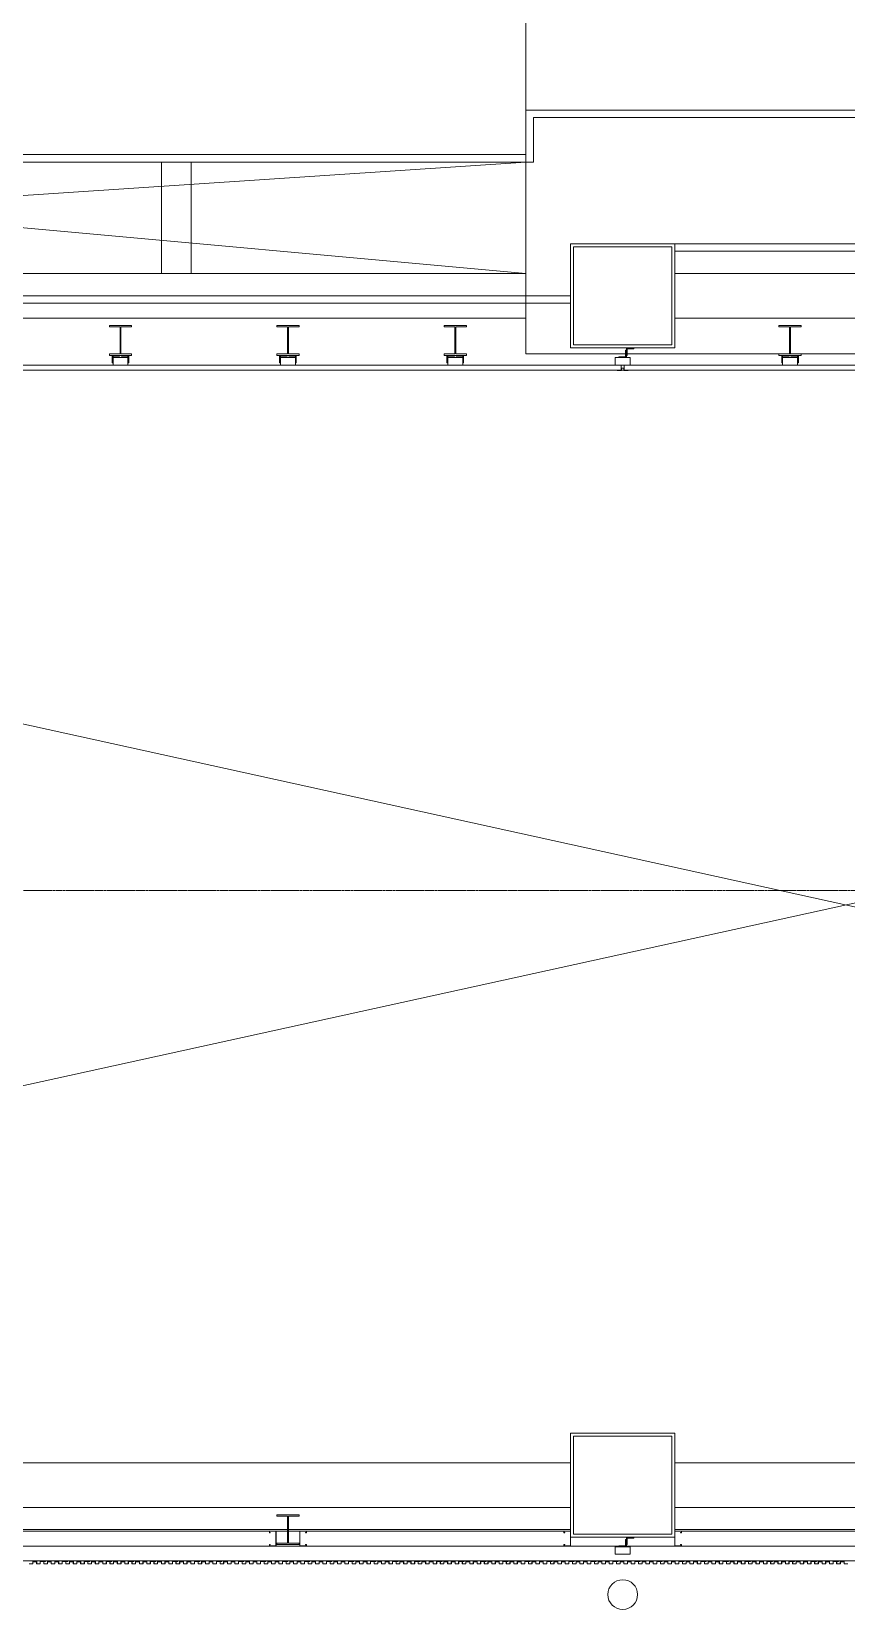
# Model space of a CAD drawing. Extents: x 225000 to 2157367, y 208400 to 840900.
# Drawn here: x 485953 to 491429, y 372366 to 382980 of the extents above; entities that cross this region are included whole.
import ezdxf

# ---------------------------------------------------------------- set-up
doc = ezdxf.new("R2010")
doc.units = 0
doc.header["$LTSCALE"] = 10
doc.linetypes.add('Data Center Layout_L20$0$CENTER', pattern=[2, 1.25, -0.25, 0.25, -0.25])
for name, color, linetype, lineweight in [('Data Center Layout_L20$0$ARC', 252, 'Continuous', 0), ('Data Center Layout_L20$0$K-SIN', 252, 'Data Center Layout_L20$0$CENTER', 9), ('Data Center Layout_L20$0$SUGATA3', 252, 'Continuous', 0)]:
    doc.layers.add(name, color=color, linetype=linetype, lineweight=lineweight)

# ---------------------------------------------------------------- blocks, each defined once
blk = doc.blocks.new('Data Center Layout_L20')
at = {"layer": 'Data Center Layout_L20$0$ARC'}
for p, q in [((489275.59, 180812.31), (489275.59, 215477.31)), ((489275.59, 182452.31), (498475.59, 182452.31)), ((489275.59, 182452.31), (489275.59, 182152.31)), ((489325.59, 182402.31), (498475.59, 182402.31)), ((489325.59, 182402.31), (489325.59, 182102.31)), ((467725.59, 182152.31), (489275.59, 182152.31)), ((467775.59, 182102.31), (489325.59, 182102.31)), ((481025.59, 181552.31), (489275.59, 182102.31)), ((481025.59, 182102.31), (489275.59, 181352.31)), ((481275.59, 181352.31), (489275.59, 181352.31)), ((490275.59, 181352.31), (498575.59, 181352.31)), ((481275.59, 181052.31), (489275.59, 181052.31)), ((490275.59, 181052.31), (498575.59, 181052.31)), ((499925.59, 180737.31), (472395.59, 180737.31)), ((499925.59, 180702.31), (472395.59, 180702.31)), ((475075.59, 180702.31), (507575.59, 173552.31)), ((475275.59, 173552.31), (507775.59, 180702.31)), ((481275.59, 173352.31), (489575.59, 173352.31)), ((498575.59, 173352.31), (490275.59, 173352.31)), ((481275.59, 173052.31), (489575.59, 173052.31)), ((498575.59, 173052.31), (490275.59, 173052.31)), ((489575.59, 172904.81), (481275.59, 172904.81)), ((489575.59, 172892.31), (481275.59, 172892.31)), ((498575.59, 172904.81), (490275.59, 172904.81)), ((498575.59, 172892.31), (490275.59, 172892.31)), ((498861.75, 172792.31), (474988.17, 172792.31)), ((498861.75, 172692.31), (474988.17, 172692.31))]:
    blk.add_line(p, q, dxfattribs=at)
at = {"layer": 'Data Center Layout_L20$0$ARC', "linetype": 'Continuous'}
for p, q in [((498575.59, 181552.31), (490275.59, 181552.31)), ((498575.59, 181502.31), (490275.59, 181502.31)), ((489575.59, 181202.31), (481275.59, 181202.31)), ((489575.59, 181152.31), (481275.59, 181152.31))]:
    blk.add_line(p, q, dxfattribs=at)
at = {"layer": 'Data Center Layout_L20$0$ARC'}
for points in [[(486825.59, 182102.31), (487025.59, 182102.31), (487025.59, 181352.31), (486825.59, 181352.31)], [(489575.59, 180852.31), (489575.59, 181552.31), (490275.59, 181552.31), (490275.59, 180852.31)], [(489595.59, 180872.31), (489595.59, 181532.31), (490255.59, 181532.31), (490255.59, 180872.31)], [(486475.59, 180802.31), (486625.59, 180802.31), (486625.59, 180811.31), (486553.59, 180811.31), (486553.59, 180993.31), (486625.59, 180993.31), (486625.59, 181002.31), (486475.59, 181002.31), (486475.59, 180993.31), (486547.59, 180993.31), (486547.59, 180811.31), (486475.59, 180811.31)], [(487600.59, 180802.31), (487750.59, 180802.31), (487750.59, 180811.31), (487678.59, 180811.31), (487678.59, 180993.31), (487750.59, 180993.31), (487750.59, 181002.31), (487600.59, 181002.31), (487600.59, 180993.31), (487672.59, 180993.31), (487672.59, 180811.31), (487600.59, 180811.31)], [(488725.59, 180802.31), (488875.59, 180802.31), (488875.59, 180811.31), (488803.59, 180811.31), (488803.59, 180993.31), (488875.59, 180993.31), (488875.59, 181002.31), (488725.59, 181002.31), (488725.59, 180993.31), (488797.59, 180993.31), (488797.59, 180811.31), (488725.59, 180811.31)], [(490975.59, 180802.31), (491125.59, 180802.31), (491125.59, 180811.31), (491053.59, 180811.31), (491053.59, 180993.31), (491125.59, 180993.31), (491125.59, 181002.31), (490975.59, 181002.31), (490975.59, 180993.31), (491047.59, 180993.31), (491047.59, 180811.31), (490975.59, 180811.31)], [(486494.59, 180752.31), (486494.59, 180802.31), (486544.59, 180802.31), (486544.59, 180796.31), (486500.59, 180796.31), (486500.59, 180752.31)], [(486500.59, 180787.31), (486600.59, 180787.31), (486600.59, 180737.31), (486500.59, 180737.31)], [(486606.59, 180752.31), (486606.59, 180802.31), (486556.59, 180802.31), (486556.59, 180796.31), (486600.59, 180796.31), (486600.59, 180752.31)], [(487619.59, 180752.31), (487619.59, 180802.31), (487669.59, 180802.31), (487669.59, 180796.31), (487625.59, 180796.31), (487625.59, 180752.31)], [(487625.59, 180787.31), (487725.59, 180787.31), (487725.59, 180737.31), (487625.59, 180737.31)], [(487731.59, 180752.31), (487731.59, 180802.31), (487681.59, 180802.31), (487681.59, 180796.31), (487725.59, 180796.31), (487725.59, 180752.31)], [(488744.59, 180752.31), (488744.59, 180802.31), (488794.59, 180802.31), (488794.59, 180796.31), (488750.59, 180796.31), (488750.59, 180752.31)], [(488750.59, 180787.31), (488850.59, 180787.31), (488850.59, 180737.31), (488750.59, 180737.31)], [(488856.59, 180752.31), (488856.59, 180802.31), (488806.59, 180802.31), (488806.59, 180796.31), (488850.59, 180796.31), (488850.59, 180752.31)], [(489875.59, 180787.31), (489975.59, 180787.31), (489975.59, 180737.31), (489875.59, 180737.31)], [(489900.59, 180787.31), (489950.59, 180787.31), (489950.59, 180837.31), (489944.59, 180837.31), (489944.59, 180793.31), (489900.59, 180793.31)], [(489950.59, 180802.31), (489950.59, 180852.31), (490000.59, 180852.31), (490000.59, 180846.31), (489956.59, 180846.31), (489956.59, 180802.31)], [(490994.59, 180752.31), (490994.59, 180802.31), (491044.59, 180802.31), (491044.59, 180796.31), (491000.59, 180796.31), (491000.59, 180752.31)], [(491000.59, 180787.31), (491100.59, 180787.31), (491100.59, 180737.31), (491000.59, 180737.31)], [(491106.59, 180752.31), (491106.59, 180802.31), (491056.59, 180802.31), (491056.59, 180796.31), (491100.59, 180796.31), (491100.59, 180752.31)], [(489915.59, 180702.31), (489935.59, 180702.31), (489935.59, 180737.31), (489915.59, 180737.31)], [(489575.59, 172852.31), (489575.59, 173552.31), (490275.59, 173552.31), (490275.59, 172852.31)], [(489595.59, 172872.31), (489595.59, 173532.31), (490255.59, 173532.31), (490255.59, 172872.31)], [(487600.59, 172802.31), (487750.59, 172802.31), (487750.59, 172811.31), (487678.59, 172811.31), (487678.59, 172993.31), (487750.59, 172993.31), (487750.59, 173002.31), (487600.59, 173002.31), (487600.59, 172993.31), (487672.59, 172993.31), (487672.59, 172811.31), (487600.59, 172811.31)], [(489900.59, 172787.31), (489950.59, 172787.31), (489950.59, 172837.31), (489944.59, 172837.31), (489944.59, 172793.31), (489900.59, 172793.31)], [(489950.59, 172802.31), (489950.59, 172852.31), (490000.59, 172852.31), (490000.59, 172846.31), (489956.59, 172846.31), (489956.59, 172802.31)], [(489875.59, 172787.31), (489975.59, 172787.31), (489975.59, 172737.31), (489875.59, 172737.31)]]:
    blk.add_lwpolyline(points, close=True, dxfattribs=at)
blk.add_lwpolyline([(489888.09, 180700.31), (489918.09, 180700.31), (489918.09, 180716.31), (489933.09, 180716.31), (489933.09, 180700.31), (489963.09, 180700.31)], dxfattribs=at)
for points in [[(487557.03, 172883.11), (487552.63, 172883.11, -0.41421356), (487551.83, 172883.91), (487551.83, 172890.71, -0.41421356), (487552.63, 172891.51), (487594.43, 172891.51, -0.41421356), (487595.23, 172890.71), (487595.23, 172793.91, -0.41421356), (487594.43, 172793.11), (487552.63, 172793.11, -0.41421356), (487551.83, 172793.91), (487551.83, 172800.71, -0.41421356), (487552.63, 172801.51), (487557.03, 172801.51), (487557.03, 172802.31), (487552.63, 172802.31, 0.41421356), (487551.03, 172800.71), (487551.03, 172793.91, 0.41421356), (487552.63, 172792.31), (487594.43, 172792.31, 0.41421356), (487596.03, 172793.91), (487596.03, 172890.71, 0.41421356), (487594.43, 172892.31), (487552.63, 172892.31, 0.41421356), (487551.03, 172890.71), (487551.03, 172883.91, 0.41421356), (487552.63, 172882.31), (487557.03, 172882.31)], [(487794.14, 172883.11), (487798.54, 172883.11, 0.41421356), (487799.34, 172883.91), (487799.34, 172890.71, 0.41421356), (487798.54, 172891.51), (487756.74, 172891.51, 0.41421356), (487755.94, 172890.71), (487755.94, 172793.91, 0.41421356), (487756.74, 172793.11), (487798.54, 172793.11, 0.41421356), (487799.34, 172793.91), (487799.34, 172800.71, 0.41421356), (487798.54, 172801.51), (487794.14, 172801.51), (487794.14, 172802.31), (487798.54, 172802.31, -0.41421356), (487800.14, 172800.71), (487800.14, 172793.91, -0.41421356), (487798.54, 172792.31), (487756.74, 172792.31, -0.41421356), (487755.14, 172793.91), (487755.14, 172890.71, -0.41421356), (487756.74, 172892.31), (487798.54, 172892.31, -0.41421356), (487800.14, 172890.71), (487800.14, 172883.91, -0.41421356), (487798.54, 172882.31), (487794.14, 172882.31)], [(489536.59, 172883.11), (489532.19, 172883.11, -0.41421356), (489531.39, 172883.91), (489531.39, 172890.71, -0.41421356), (489532.19, 172891.51), (489573.99, 172891.51, -0.41421356), (489574.79, 172890.71), (489574.79, 172793.91, -0.41421356), (489573.99, 172793.11), (489532.19, 172793.11, -0.41421356), (489531.39, 172793.91), (489531.39, 172800.71, -0.41421356), (489532.19, 172801.51), (489536.59, 172801.51), (489536.59, 172802.31), (489532.19, 172802.31, 0.41421356), (489530.59, 172800.71), (489530.59, 172793.91, 0.41421356), (489532.19, 172792.31), (489573.99, 172792.31, 0.41421356), (489575.59, 172793.91), (489575.59, 172890.71, 0.41421356), (489573.99, 172892.31), (489532.19, 172892.31, 0.41421356), (489530.59, 172890.71), (489530.59, 172883.91, 0.41421356), (489532.19, 172882.31), (489536.59, 172882.31)], [(490314.59, 172883.11), (490318.99, 172883.11, 0.41421356), (490319.79, 172883.91), (490319.79, 172890.71, 0.41421356), (490318.99, 172891.51), (490277.19, 172891.51, 0.41421356), (490276.39, 172890.71), (490276.39, 172793.91, 0.41421356), (490277.19, 172793.11), (490318.99, 172793.11, 0.41421356), (490319.79, 172793.91), (490319.79, 172800.71, 0.41421356), (490318.99, 172801.51), (490314.59, 172801.51), (490314.59, 172802.31), (490318.99, 172802.31, -0.41421356), (490320.59, 172800.71), (490320.59, 172793.91, -0.41421356), (490318.99, 172792.31), (490277.19, 172792.31, -0.41421356), (490275.59, 172793.91), (490275.59, 172890.71, -0.41421356), (490277.19, 172892.31), (490318.99, 172892.31, -0.41421356), (490320.59, 172890.71), (490320.59, 172883.91, -0.41421356), (490318.99, 172882.31), (490314.59, 172882.31)]]:
    blk.add_lwpolyline(points, format="xyb", close=True, dxfattribs=at)
at = {"layer": 'Data Center Layout_L20$0$ARC', "linetype": 'Continuous'}
for points in [[(486038.6, 172688.83), (486045.59, 172691.33), (486045.42, 172691.8), (486038.45, 172689.31), (486011.09, 172689.31), (486011.09, 172673.31), (485987.29, 172673.31), (485987.29, 172687.81), (485961.49, 172687.81), (485961.49, 172673.31), (485937.69, 172673.31)], [(485937.19, 172672.81), (485961.99, 172672.81), (485961.99, 172687.31), (485986.79, 172687.31), (485986.79, 172672.81), (486011.59, 172672.81), (486011.59, 172688.81), (486038.66, 172688.81)]]:
    blk.add_lwpolyline(points, dxfattribs=at)
for points in [[(486186.6, 172688.83), (486193.59, 172691.33), (486193.42, 172691.8), (486186.45, 172689.31), (486159.09, 172689.31), (486159.09, 172673.31), (486135.29, 172673.31), (486135.29, 172687.81), (486109.49, 172687.81), (486109.49, 172673.31), (486085.69, 172673.31), (486085.69, 172687.81), (486059.89, 172687.81), (486059.89, 172673.31), (486036.09, 172673.31), (486036.09, 172688.31), (486045.59, 172688.31, 1), (486045.59, 172692.31), (486024.88, 172692.31), (486023.59, 172691.01), (486022.29, 172692.31), (486008.59, 172692.31), (486008.59, 172691.81), (486022.09, 172691.81), (486023.59, 172690.31), (486025.09, 172691.81), (486045.59, 172691.81, -1), (486045.59, 172688.81), (486035.59, 172688.81), (486035.59, 172672.81), (486060.39, 172672.81), (486060.39, 172687.31), (486085.19, 172687.31), (486085.19, 172672.81), (486109.99, 172672.81), (486109.99, 172687.31), (486134.79, 172687.31), (486134.79, 172672.81), (486159.59, 172672.81), (486159.59, 172688.81), (486186.66, 172688.81)], [(486334.6, 172688.83), (486341.59, 172691.33), (486341.42, 172691.8), (486334.45, 172689.31), (486307.09, 172689.31), (486307.09, 172673.31), (486283.29, 172673.31), (486283.29, 172687.81), (486257.49, 172687.81), (486257.49, 172673.31), (486233.69, 172673.31), (486233.69, 172687.81), (486207.89, 172687.81), (486207.89, 172673.31), (486184.09, 172673.31), (486184.09, 172688.31), (486193.59, 172688.31, 1), (486193.59, 172692.31), (486172.88, 172692.31), (486171.59, 172691.01), (486170.29, 172692.31), (486156.59, 172692.31), (486156.59, 172691.81), (486170.09, 172691.81), (486171.59, 172690.31), (486173.09, 172691.81), (486193.59, 172691.81, -1), (486193.59, 172688.81), (486183.59, 172688.81), (486183.59, 172672.81), (486208.39, 172672.81), (486208.39, 172687.31), (486233.19, 172687.31), (486233.19, 172672.81), (486257.99, 172672.81), (486257.99, 172687.31), (486282.79, 172687.31), (486282.79, 172672.81), (486307.59, 172672.81), (486307.59, 172688.81), (486334.66, 172688.81)], [(486482.6, 172688.83), (486489.59, 172691.33), (486489.42, 172691.8), (486482.45, 172689.31), (486455.09, 172689.31), (486455.09, 172673.31), (486431.29, 172673.31), (486431.29, 172687.81), (486405.49, 172687.81), (486405.49, 172673.31), (486381.69, 172673.31), (486381.69, 172687.81), (486355.89, 172687.81), (486355.89, 172673.31), (486332.09, 172673.31), (486332.09, 172688.31), (486341.59, 172688.31, 1), (486341.59, 172692.31), (486320.88, 172692.31), (486319.59, 172691.01), (486318.29, 172692.31), (486304.59, 172692.31), (486304.59, 172691.81), (486318.09, 172691.81), (486319.59, 172690.31), (486321.09, 172691.81), (486341.59, 172691.81, -1), (486341.59, 172688.81), (486331.59, 172688.81), (486331.59, 172672.81), (486356.39, 172672.81), (486356.39, 172687.31), (486381.19, 172687.31), (486381.19, 172672.81), (486405.99, 172672.81), (486405.99, 172687.31), (486430.79, 172687.31), (486430.79, 172672.81), (486455.59, 172672.81), (486455.59, 172688.81), (486482.66, 172688.81)], [(486630.6, 172688.83), (486637.59, 172691.33), (486637.42, 172691.8), (486630.45, 172689.31), (486603.09, 172689.31), (486603.09, 172673.31), (486579.29, 172673.31), (486579.29, 172687.81), (486553.49, 172687.81), (486553.49, 172673.31), (486529.69, 172673.31), (486529.69, 172687.81), (486503.89, 172687.81), (486503.89, 172673.31), (486480.09, 172673.31), (486480.09, 172688.31), (486489.59, 172688.31, 1), (486489.59, 172692.31), (486468.88, 172692.31), (486467.59, 172691.01), (486466.29, 172692.31), (486452.59, 172692.31), (486452.59, 172691.81), (486466.09, 172691.81), (486467.59, 172690.31), (486469.09, 172691.81), (486489.59, 172691.81, -1), (486489.59, 172688.81), (486479.59, 172688.81), (486479.59, 172672.81), (486504.39, 172672.81), (486504.39, 172687.31), (486529.19, 172687.31), (486529.19, 172672.81), (486553.99, 172672.81), (486553.99, 172687.31), (486578.79, 172687.31), (486578.79, 172672.81), (486603.59, 172672.81), (486603.59, 172688.81), (486630.66, 172688.81)], [(486778.6, 172688.83), (486785.59, 172691.33), (486785.42, 172691.8), (486778.45, 172689.31), (486751.09, 172689.31), (486751.09, 172673.31), (486727.29, 172673.31), (486727.29, 172687.81), (486701.49, 172687.81), (486701.49, 172673.31), (486677.69, 172673.31), (486677.69, 172687.81), (486651.89, 172687.81), (486651.89, 172673.31), (486628.09, 172673.31), (486628.09, 172688.31), (486637.59, 172688.31, 1), (486637.59, 172692.31), (486616.88, 172692.31), (486615.59, 172691.01), (486614.29, 172692.31), (486600.59, 172692.31), (486600.59, 172691.81), (486614.09, 172691.81), (486615.59, 172690.31), (486617.09, 172691.81), (486637.59, 172691.81, -1), (486637.59, 172688.81), (486627.59, 172688.81), (486627.59, 172672.81), (486652.39, 172672.81), (486652.39, 172687.31), (486677.19, 172687.31), (486677.19, 172672.81), (486701.99, 172672.81), (486701.99, 172687.31), (486726.79, 172687.31), (486726.79, 172672.81), (486751.59, 172672.81), (486751.59, 172688.81), (486778.66, 172688.81)], [(486926.6, 172688.83), (486933.59, 172691.33), (486933.42, 172691.8), (486926.45, 172689.31), (486899.09, 172689.31), (486899.09, 172673.31), (486875.29, 172673.31), (486875.29, 172687.81), (486849.49, 172687.81), (486849.49, 172673.31), (486825.69, 172673.31), (486825.69, 172687.81), (486799.89, 172687.81), (486799.89, 172673.31), (486776.09, 172673.31), (486776.09, 172688.31), (486785.59, 172688.31, 1), (486785.59, 172692.31), (486764.88, 172692.31), (486763.59, 172691.01), (486762.29, 172692.31), (486748.59, 172692.31), (486748.59, 172691.81), (486762.09, 172691.81), (486763.59, 172690.31), (486765.09, 172691.81), (486785.59, 172691.81, -1), (486785.59, 172688.81), (486775.59, 172688.81), (486775.59, 172672.81), (486800.39, 172672.81), (486800.39, 172687.31), (486825.19, 172687.31), (486825.19, 172672.81), (486849.99, 172672.81), (486849.99, 172687.31), (486874.79, 172687.31), (486874.79, 172672.81), (486899.59, 172672.81), (486899.59, 172688.81), (486926.66, 172688.81)], [(487074.6, 172688.83), (487081.59, 172691.33), (487081.42, 172691.8), (487074.45, 172689.31), (487047.09, 172689.31), (487047.09, 172673.31), (487023.29, 172673.31), (487023.29, 172687.81), (486997.49, 172687.81), (486997.49, 172673.31), (486973.69, 172673.31), (486973.69, 172687.81), (486947.89, 172687.81), (486947.89, 172673.31), (486924.09, 172673.31), (486924.09, 172688.31), (486933.59, 172688.31, 1), (486933.59, 172692.31), (486912.88, 172692.31), (486911.59, 172691.01), (486910.29, 172692.31), (486896.59, 172692.31), (486896.59, 172691.81), (486910.09, 172691.81), (486911.59, 172690.31), (486913.09, 172691.81), (486933.59, 172691.81, -1), (486933.59, 172688.81), (486923.59, 172688.81), (486923.59, 172672.81), (486948.39, 172672.81), (486948.39, 172687.31), (486973.19, 172687.31), (486973.19, 172672.81), (486997.99, 172672.81), (486997.99, 172687.31), (487022.79, 172687.31), (487022.79, 172672.81), (487047.59, 172672.81), (487047.59, 172688.81), (487074.66, 172688.81)], [(487222.6, 172688.83), (487229.59, 172691.33), (487229.42, 172691.8), (487222.45, 172689.31), (487195.09, 172689.31), (487195.09, 172673.31), (487171.29, 172673.31), (487171.29, 172687.81), (487145.49, 172687.81), (487145.49, 172673.31), (487121.69, 172673.31), (487121.69, 172687.81), (487095.89, 172687.81), (487095.89, 172673.31), (487072.09, 172673.31), (487072.09, 172688.31), (487081.59, 172688.31, 1), (487081.59, 172692.31), (487060.88, 172692.31), (487059.59, 172691.01), (487058.29, 172692.31), (487044.59, 172692.31), (487044.59, 172691.81), (487058.09, 172691.81), (487059.59, 172690.31), (487061.09, 172691.81), (487081.59, 172691.81, -1), (487081.59, 172688.81), (487071.59, 172688.81), (487071.59, 172672.81), (487096.39, 172672.81), (487096.39, 172687.31), (487121.19, 172687.31), (487121.19, 172672.81), (487145.99, 172672.81), (487145.99, 172687.31), (487170.79, 172687.31), (487170.79, 172672.81), (487195.59, 172672.81), (487195.59, 172688.81), (487222.66, 172688.81)], [(487370.6, 172688.83), (487377.59, 172691.33), (487377.42, 172691.8), (487370.45, 172689.31), (487343.09, 172689.31), (487343.09, 172673.31), (487319.29, 172673.31), (487319.29, 172687.81), (487293.49, 172687.81), (487293.49, 172673.31), (487269.69, 172673.31), (487269.69, 172687.81), (487243.89, 172687.81), (487243.89, 172673.31), (487220.09, 172673.31), (487220.09, 172688.31), (487229.59, 172688.31, 1), (487229.59, 172692.31), (487208.88, 172692.31), (487207.59, 172691.01), (487206.29, 172692.31), (487192.59, 172692.31), (487192.59, 172691.81), (487206.09, 172691.81), (487207.59, 172690.31), (487209.09, 172691.81), (487229.59, 172691.81, -1), (487229.59, 172688.81), (487219.59, 172688.81), (487219.59, 172672.81), (487244.39, 172672.81), (487244.39, 172687.31), (487269.19, 172687.31), (487269.19, 172672.81), (487293.99, 172672.81), (487293.99, 172687.31), (487318.79, 172687.31), (487318.79, 172672.81), (487343.59, 172672.81), (487343.59, 172688.81), (487370.66, 172688.81)], [(487518.6, 172688.83), (487525.59, 172691.33), (487525.42, 172691.8), (487518.45, 172689.31), (487491.09, 172689.31), (487491.09, 172673.31), (487467.29, 172673.31), (487467.29, 172687.81), (487441.49, 172687.81), (487441.49, 172673.31), (487417.69, 172673.31), (487417.69, 172687.81), (487391.89, 172687.81), (487391.89, 172673.31), (487368.09, 172673.31), (487368.09, 172688.31), (487377.59, 172688.31, 1), (487377.59, 172692.31), (487356.88, 172692.31), (487355.59, 172691.01), (487354.29, 172692.31), (487340.59, 172692.31), (487340.59, 172691.81), (487354.09, 172691.81), (487355.59, 172690.31), (487357.09, 172691.81), (487377.59, 172691.81, -1), (487377.59, 172688.81), (487367.59, 172688.81), (487367.59, 172672.81), (487392.39, 172672.81), (487392.39, 172687.31), (487417.19, 172687.31), (487417.19, 172672.81), (487441.99, 172672.81), (487441.99, 172687.31), (487466.79, 172687.31), (487466.79, 172672.81), (487491.59, 172672.81), (487491.59, 172688.81), (487518.66, 172688.81)], [(487666.6, 172688.83), (487673.59, 172691.33), (487673.42, 172691.8), (487666.45, 172689.31), (487639.09, 172689.31), (487639.09, 172673.31), (487615.29, 172673.31), (487615.29, 172687.81), (487589.49, 172687.81), (487589.49, 172673.31), (487565.69, 172673.31), (487565.69, 172687.81), (487539.89, 172687.81), (487539.89, 172673.31), (487516.09, 172673.31), (487516.09, 172688.31), (487525.59, 172688.31, 1), (487525.59, 172692.31), (487504.88, 172692.31), (487503.59, 172691.01), (487502.29, 172692.31), (487488.59, 172692.31), (487488.59, 172691.81), (487502.09, 172691.81), (487503.59, 172690.31), (487505.09, 172691.81), (487525.59, 172691.81, -1), (487525.59, 172688.81), (487515.59, 172688.81), (487515.59, 172672.81), (487540.39, 172672.81), (487540.39, 172687.31), (487565.19, 172687.31), (487565.19, 172672.81), (487589.99, 172672.81), (487589.99, 172687.31), (487614.79, 172687.31), (487614.79, 172672.81), (487639.59, 172672.81), (487639.59, 172688.81), (487666.66, 172688.81)], [(487814.6, 172688.83), (487821.59, 172691.33), (487821.42, 172691.8), (487814.45, 172689.31), (487787.09, 172689.31), (487787.09, 172673.31), (487763.29, 172673.31), (487763.29, 172687.81), (487737.49, 172687.81), (487737.49, 172673.31), (487713.69, 172673.31), (487713.69, 172687.81), (487687.89, 172687.81), (487687.89, 172673.31), (487664.09, 172673.31), (487664.09, 172688.31), (487673.59, 172688.31, 1), (487673.59, 172692.31), (487652.88, 172692.31), (487651.59, 172691.01), (487650.29, 172692.31), (487636.59, 172692.31), (487636.59, 172691.81), (487650.09, 172691.81), (487651.59, 172690.31), (487653.09, 172691.81), (487673.59, 172691.81, -1), (487673.59, 172688.81), (487663.59, 172688.81), (487663.59, 172672.81), (487688.39, 172672.81), (487688.39, 172687.31), (487713.19, 172687.31), (487713.19, 172672.81), (487737.99, 172672.81), (487737.99, 172687.31), (487762.79, 172687.31), (487762.79, 172672.81), (487787.59, 172672.81), (487787.59, 172688.81), (487814.66, 172688.81)], [(487962.6, 172688.83), (487969.59, 172691.33), (487969.42, 172691.8), (487962.45, 172689.31), (487935.09, 172689.31), (487935.09, 172673.31), (487911.29, 172673.31), (487911.29, 172687.81), (487885.49, 172687.81), (487885.49, 172673.31), (487861.69, 172673.31), (487861.69, 172687.81), (487835.89, 172687.81), (487835.89, 172673.31), (487812.09, 172673.31), (487812.09, 172688.31), (487821.59, 172688.31, 1), (487821.59, 172692.31), (487800.88, 172692.31), (487799.59, 172691.01), (487798.29, 172692.31), (487784.59, 172692.31), (487784.59, 172691.81), (487798.09, 172691.81), (487799.59, 172690.31), (487801.09, 172691.81), (487821.59, 172691.81, -1), (487821.59, 172688.81), (487811.59, 172688.81), (487811.59, 172672.81), (487836.39, 172672.81), (487836.39, 172687.31), (487861.19, 172687.31), (487861.19, 172672.81), (487885.99, 172672.81), (487885.99, 172687.31), (487910.79, 172687.31), (487910.79, 172672.81), (487935.59, 172672.81), (487935.59, 172688.81), (487962.66, 172688.81)], [(488110.6, 172688.83), (488117.59, 172691.33), (488117.42, 172691.8), (488110.45, 172689.31), (488083.09, 172689.31), (488083.09, 172673.31), (488059.29, 172673.31), (488059.29, 172687.81), (488033.49, 172687.81), (488033.49, 172673.31), (488009.69, 172673.31), (488009.69, 172687.81), (487983.89, 172687.81), (487983.89, 172673.31), (487960.09, 172673.31), (487960.09, 172688.31), (487969.59, 172688.31, 1), (487969.59, 172692.31), (487948.88, 172692.31), (487947.59, 172691.01), (487946.29, 172692.31), (487932.59, 172692.31), (487932.59, 172691.81), (487946.09, 172691.81), (487947.59, 172690.31), (487949.09, 172691.81), (487969.59, 172691.81, -1), (487969.59, 172688.81), (487959.59, 172688.81), (487959.59, 172672.81), (487984.39, 172672.81), (487984.39, 172687.31), (488009.19, 172687.31), (488009.19, 172672.81), (488033.99, 172672.81), (488033.99, 172687.31), (488058.79, 172687.31), (488058.79, 172672.81), (488083.59, 172672.81), (488083.59, 172688.81), (488110.66, 172688.81)], [(488258.6, 172688.83), (488265.59, 172691.33), (488265.42, 172691.8), (488258.45, 172689.31), (488231.09, 172689.31), (488231.09, 172673.31), (488207.29, 172673.31), (488207.29, 172687.81), (488181.49, 172687.81), (488181.49, 172673.31), (488157.69, 172673.31), (488157.69, 172687.81), (488131.89, 172687.81), (488131.89, 172673.31), (488108.09, 172673.31), (488108.09, 172688.31), (488117.59, 172688.31, 1), (488117.59, 172692.31), (488096.88, 172692.31), (488095.59, 172691.01), (488094.29, 172692.31), (488080.59, 172692.31), (488080.59, 172691.81), (488094.09, 172691.81), (488095.59, 172690.31), (488097.09, 172691.81), (488117.59, 172691.81, -1), (488117.59, 172688.81), (488107.59, 172688.81), (488107.59, 172672.81), (488132.39, 172672.81), (488132.39, 172687.31), (488157.19, 172687.31), (488157.19, 172672.81), (488181.99, 172672.81), (488181.99, 172687.31), (488206.79, 172687.31), (488206.79, 172672.81), (488231.59, 172672.81), (488231.59, 172688.81), (488258.66, 172688.81)], [(488406.6, 172688.83), (488413.59, 172691.33), (488413.42, 172691.8), (488406.45, 172689.31), (488379.09, 172689.31), (488379.09, 172673.31), (488355.29, 172673.31), (488355.29, 172687.81), (488329.49, 172687.81), (488329.49, 172673.31), (488305.69, 172673.31), (488305.69, 172687.81), (488279.89, 172687.81), (488279.89, 172673.31), (488256.09, 172673.31), (488256.09, 172688.31), (488265.59, 172688.31, 1), (488265.59, 172692.31), (488244.88, 172692.31), (488243.59, 172691.01), (488242.29, 172692.31), (488228.59, 172692.31), (488228.59, 172691.81), (488242.09, 172691.81), (488243.59, 172690.31), (488245.09, 172691.81), (488265.59, 172691.81, -1), (488265.59, 172688.81), (488255.59, 172688.81), (488255.59, 172672.81), (488280.39, 172672.81), (488280.39, 172687.31), (488305.19, 172687.31), (488305.19, 172672.81), (488329.99, 172672.81), (488329.99, 172687.31), (488354.79, 172687.31), (488354.79, 172672.81), (488379.59, 172672.81), (488379.59, 172688.81), (488406.66, 172688.81)], [(488554.6, 172688.83), (488561.59, 172691.33), (488561.42, 172691.8), (488554.45, 172689.31), (488527.09, 172689.31), (488527.09, 172673.31), (488503.29, 172673.31), (488503.29, 172687.81), (488477.49, 172687.81), (488477.49, 172673.31), (488453.69, 172673.31), (488453.69, 172687.81), (488427.89, 172687.81), (488427.89, 172673.31), (488404.09, 172673.31), (488404.09, 172688.31), (488413.59, 172688.31, 1), (488413.59, 172692.31), (488392.88, 172692.31), (488391.59, 172691.01), (488390.29, 172692.31), (488376.59, 172692.31), (488376.59, 172691.81), (488390.09, 172691.81), (488391.59, 172690.31), (488393.09, 172691.81), (488413.59, 172691.81, -1), (488413.59, 172688.81), (488403.59, 172688.81), (488403.59, 172672.81), (488428.39, 172672.81), (488428.39, 172687.31), (488453.19, 172687.31), (488453.19, 172672.81), (488477.99, 172672.81), (488477.99, 172687.31), (488502.79, 172687.31), (488502.79, 172672.81), (488527.59, 172672.81), (488527.59, 172688.81), (488554.66, 172688.81)], [(488702.6, 172688.83), (488709.59, 172691.33), (488709.42, 172691.8), (488702.45, 172689.31), (488675.09, 172689.31), (488675.09, 172673.31), (488651.29, 172673.31), (488651.29, 172687.81), (488625.49, 172687.81), (488625.49, 172673.31), (488601.69, 172673.31), (488601.69, 172687.81), (488575.89, 172687.81), (488575.89, 172673.31), (488552.09, 172673.31), (488552.09, 172688.31), (488561.59, 172688.31, 1), (488561.59, 172692.31), (488540.88, 172692.31), (488539.59, 172691.01), (488538.29, 172692.31), (488524.59, 172692.31), (488524.59, 172691.81), (488538.09, 172691.81), (488539.59, 172690.31), (488541.09, 172691.81), (488561.59, 172691.81, -1), (488561.59, 172688.81), (488551.59, 172688.81), (488551.59, 172672.81), (488576.39, 172672.81), (488576.39, 172687.31), (488601.19, 172687.31), (488601.19, 172672.81), (488625.99, 172672.81), (488625.99, 172687.31), (488650.79, 172687.31), (488650.79, 172672.81), (488675.59, 172672.81), (488675.59, 172688.81), (488702.66, 172688.81)], [(488850.6, 172688.83), (488857.59, 172691.33), (488857.42, 172691.8), (488850.45, 172689.31), (488823.09, 172689.31), (488823.09, 172673.31), (488799.29, 172673.31), (488799.29, 172687.81), (488773.49, 172687.81), (488773.49, 172673.31), (488749.69, 172673.31), (488749.69, 172687.81), (488723.89, 172687.81), (488723.89, 172673.31), (488700.09, 172673.31), (488700.09, 172688.31), (488709.59, 172688.31, 1), (488709.59, 172692.31), (488688.88, 172692.31), (488687.59, 172691.01), (488686.29, 172692.31), (488672.59, 172692.31), (488672.59, 172691.81), (488686.09, 172691.81), (488687.59, 172690.31), (488689.09, 172691.81), (488709.59, 172691.81, -1), (488709.59, 172688.81), (488699.59, 172688.81), (488699.59, 172672.81), (488724.39, 172672.81), (488724.39, 172687.31), (488749.19, 172687.31), (488749.19, 172672.81), (488773.99, 172672.81), (488773.99, 172687.31), (488798.79, 172687.31), (488798.79, 172672.81), (488823.59, 172672.81), (488823.59, 172688.81), (488850.66, 172688.81)], [(488998.6, 172688.83), (489005.59, 172691.33), (489005.42, 172691.8), (488998.45, 172689.31), (488971.09, 172689.31), (488971.09, 172673.31), (488947.29, 172673.31), (488947.29, 172687.81), (488921.49, 172687.81), (488921.49, 172673.31), (488897.69, 172673.31), (488897.69, 172687.81), (488871.89, 172687.81), (488871.89, 172673.31), (488848.09, 172673.31), (488848.09, 172688.31), (488857.59, 172688.31, 1), (488857.59, 172692.31), (488836.88, 172692.31), (488835.59, 172691.01), (488834.29, 172692.31), (488820.59, 172692.31), (488820.59, 172691.81), (488834.09, 172691.81), (488835.59, 172690.31), (488837.09, 172691.81), (488857.59, 172691.81, -1), (488857.59, 172688.81), (488847.59, 172688.81), (488847.59, 172672.81), (488872.39, 172672.81), (488872.39, 172687.31), (488897.19, 172687.31), (488897.19, 172672.81), (488921.99, 172672.81), (488921.99, 172687.31), (488946.79, 172687.31), (488946.79, 172672.81), (488971.59, 172672.81), (488971.59, 172688.81), (488998.66, 172688.81)], [(489146.6, 172688.83), (489153.59, 172691.33), (489153.42, 172691.8), (489146.45, 172689.31), (489119.09, 172689.31), (489119.09, 172673.31), (489095.29, 172673.31), (489095.29, 172687.81), (489069.49, 172687.81), (489069.49, 172673.31), (489045.69, 172673.31), (489045.69, 172687.81), (489019.89, 172687.81), (489019.89, 172673.31), (488996.09, 172673.31), (488996.09, 172688.31), (489005.59, 172688.31, 1), (489005.59, 172692.31), (488984.88, 172692.31), (488983.59, 172691.01), (488982.29, 172692.31), (488968.59, 172692.31), (488968.59, 172691.81), (488982.09, 172691.81), (488983.59, 172690.31), (488985.09, 172691.81), (489005.59, 172691.81, -1), (489005.59, 172688.81), (488995.59, 172688.81), (488995.59, 172672.81), (489020.39, 172672.81), (489020.39, 172687.31), (489045.19, 172687.31), (489045.19, 172672.81), (489069.99, 172672.81), (489069.99, 172687.31), (489094.79, 172687.31), (489094.79, 172672.81), (489119.59, 172672.81), (489119.59, 172688.81), (489146.66, 172688.81)], [(489294.6, 172688.83), (489301.59, 172691.33), (489301.42, 172691.8), (489294.45, 172689.31), (489267.09, 172689.31), (489267.09, 172673.31), (489243.29, 172673.31), (489243.29, 172687.81), (489217.49, 172687.81), (489217.49, 172673.31), (489193.69, 172673.31), (489193.69, 172687.81), (489167.89, 172687.81), (489167.89, 172673.31), (489144.09, 172673.31), (489144.09, 172688.31), (489153.59, 172688.31, 1), (489153.59, 172692.31), (489132.88, 172692.31), (489131.59, 172691.01), (489130.29, 172692.31), (489116.59, 172692.31), (489116.59, 172691.81), (489130.09, 172691.81), (489131.59, 172690.31), (489133.09, 172691.81), (489153.59, 172691.81, -1), (489153.59, 172688.81), (489143.59, 172688.81), (489143.59, 172672.81), (489168.39, 172672.81), (489168.39, 172687.31), (489193.19, 172687.31), (489193.19, 172672.81), (489217.99, 172672.81), (489217.99, 172687.31), (489242.79, 172687.31), (489242.79, 172672.81), (489267.59, 172672.81), (489267.59, 172688.81), (489294.66, 172688.81)], [(489442.6, 172688.83), (489449.59, 172691.33), (489449.42, 172691.8), (489442.45, 172689.31), (489415.09, 172689.31), (489415.09, 172673.31), (489391.29, 172673.31), (489391.29, 172687.81), (489365.49, 172687.81), (489365.49, 172673.31), (489341.69, 172673.31), (489341.69, 172687.81), (489315.89, 172687.81), (489315.89, 172673.31), (489292.09, 172673.31), (489292.09, 172688.31), (489301.59, 172688.31, 1), (489301.59, 172692.31), (489280.88, 172692.31), (489279.59, 172691.01), (489278.29, 172692.31), (489264.59, 172692.31), (489264.59, 172691.81), (489278.09, 172691.81), (489279.59, 172690.31), (489281.09, 172691.81), (489301.59, 172691.81, -1), (489301.59, 172688.81), (489291.59, 172688.81), (489291.59, 172672.81), (489316.39, 172672.81), (489316.39, 172687.31), (489341.19, 172687.31), (489341.19, 172672.81), (489365.99, 172672.81), (489365.99, 172687.31), (489390.79, 172687.31), (489390.79, 172672.81), (489415.59, 172672.81), (489415.59, 172688.81), (489442.66, 172688.81)], [(489590.6, 172688.83), (489597.59, 172691.33), (489597.42, 172691.8), (489590.45, 172689.31), (489563.09, 172689.31), (489563.09, 172673.31), (489539.29, 172673.31), (489539.29, 172687.81), (489513.49, 172687.81), (489513.49, 172673.31), (489489.69, 172673.31), (489489.69, 172687.81), (489463.89, 172687.81), (489463.89, 172673.31), (489440.09, 172673.31), (489440.09, 172688.31), (489449.59, 172688.31, 1), (489449.59, 172692.31), (489428.88, 172692.31), (489427.59, 172691.01), (489426.29, 172692.31), (489412.59, 172692.31), (489412.59, 172691.81), (489426.09, 172691.81), (489427.59, 172690.31), (489429.09, 172691.81), (489449.59, 172691.81, -1), (489449.59, 172688.81), (489439.59, 172688.81), (489439.59, 172672.81), (489464.39, 172672.81), (489464.39, 172687.31), (489489.19, 172687.31), (489489.19, 172672.81), (489513.99, 172672.81), (489513.99, 172687.31), (489538.79, 172687.31), (489538.79, 172672.81), (489563.59, 172672.81), (489563.59, 172688.81), (489590.66, 172688.81)], [(489738.6, 172688.83), (489745.59, 172691.33), (489745.42, 172691.8), (489738.45, 172689.31), (489711.09, 172689.31), (489711.09, 172673.31), (489687.29, 172673.31), (489687.29, 172687.81), (489661.49, 172687.81), (489661.49, 172673.31), (489637.69, 172673.31), (489637.69, 172687.81), (489611.89, 172687.81), (489611.89, 172673.31), (489588.09, 172673.31), (489588.09, 172688.31), (489597.59, 172688.31, 1), (489597.59, 172692.31), (489576.88, 172692.31), (489575.59, 172691.01), (489574.29, 172692.31), (489560.59, 172692.31), (489560.59, 172691.81), (489574.09, 172691.81), (489575.59, 172690.31), (489577.09, 172691.81), (489597.59, 172691.81, -1), (489597.59, 172688.81), (489587.59, 172688.81), (489587.59, 172672.81), (489612.39, 172672.81), (489612.39, 172687.31), (489637.19, 172687.31), (489637.19, 172672.81), (489661.99, 172672.81), (489661.99, 172687.31), (489686.79, 172687.31), (489686.79, 172672.81), (489711.59, 172672.81), (489711.59, 172688.81), (489738.66, 172688.81)], [(489886.6, 172688.83), (489893.59, 172691.33), (489893.42, 172691.8), (489886.45, 172689.31), (489859.09, 172689.31), (489859.09, 172673.31), (489835.29, 172673.31), (489835.29, 172687.81), (489809.49, 172687.81), (489809.49, 172673.31), (489785.69, 172673.31), (489785.69, 172687.81), (489759.89, 172687.81), (489759.89, 172673.31), (489736.09, 172673.31), (489736.09, 172688.31), (489745.59, 172688.31, 1), (489745.59, 172692.31), (489724.88, 172692.31), (489723.59, 172691.01), (489722.29, 172692.31), (489708.59, 172692.31), (489708.59, 172691.81), (489722.09, 172691.81), (489723.59, 172690.31), (489725.09, 172691.81), (489745.59, 172691.81, -1), (489745.59, 172688.81), (489735.59, 172688.81), (489735.59, 172672.81), (489760.39, 172672.81), (489760.39, 172687.31), (489785.19, 172687.31), (489785.19, 172672.81), (489809.99, 172672.81), (489809.99, 172687.31), (489834.79, 172687.31), (489834.79, 172672.81), (489859.59, 172672.81), (489859.59, 172688.81), (489886.66, 172688.81)], [(490034.6, 172688.83), (490041.59, 172691.33), (490041.42, 172691.8), (490034.45, 172689.31), (490007.09, 172689.31), (490007.09, 172673.31), (489983.29, 172673.31), (489983.29, 172687.81), (489957.49, 172687.81), (489957.49, 172673.31), (489933.69, 172673.31), (489933.69, 172687.81), (489907.89, 172687.81), (489907.89, 172673.31), (489884.09, 172673.31), (489884.09, 172688.31), (489893.59, 172688.31, 1), (489893.59, 172692.31), (489872.88, 172692.31), (489871.59, 172691.01), (489870.29, 172692.31), (489856.59, 172692.31), (489856.59, 172691.81), (489870.09, 172691.81), (489871.59, 172690.31), (489873.09, 172691.81), (489893.59, 172691.81, -1), (489893.59, 172688.81), (489883.59, 172688.81), (489883.59, 172672.81), (489908.39, 172672.81), (489908.39, 172687.31), (489933.19, 172687.31), (489933.19, 172672.81), (489957.99, 172672.81), (489957.99, 172687.31), (489982.79, 172687.31), (489982.79, 172672.81), (490007.59, 172672.81), (490007.59, 172688.81), (490034.66, 172688.81)], [(490182.6, 172688.83), (490189.59, 172691.33), (490189.42, 172691.8), (490182.45, 172689.31), (490155.09, 172689.31), (490155.09, 172673.31), (490131.29, 172673.31), (490131.29, 172687.81), (490105.49, 172687.81), (490105.49, 172673.31), (490081.69, 172673.31), (490081.69, 172687.81), (490055.89, 172687.81), (490055.89, 172673.31), (490032.09, 172673.31), (490032.09, 172688.31), (490041.59, 172688.31, 1), (490041.59, 172692.31), (490020.88, 172692.31), (490019.59, 172691.01), (490018.29, 172692.31), (490004.59, 172692.31), (490004.59, 172691.81), (490018.09, 172691.81), (490019.59, 172690.31), (490021.09, 172691.81), (490041.59, 172691.81, -1), (490041.59, 172688.81), (490031.59, 172688.81), (490031.59, 172672.81), (490056.39, 172672.81), (490056.39, 172687.31), (490081.19, 172687.31), (490081.19, 172672.81), (490105.99, 172672.81), (490105.99, 172687.31), (490130.79, 172687.31), (490130.79, 172672.81), (490155.59, 172672.81), (490155.59, 172688.81), (490182.66, 172688.81)], [(490330.6, 172688.83), (490337.59, 172691.33), (490337.42, 172691.8), (490330.45, 172689.31), (490303.09, 172689.31), (490303.09, 172673.31), (490279.29, 172673.31), (490279.29, 172687.81), (490253.49, 172687.81), (490253.49, 172673.31), (490229.69, 172673.31), (490229.69, 172687.81), (490203.89, 172687.81), (490203.89, 172673.31), (490180.09, 172673.31), (490180.09, 172688.31), (490189.59, 172688.31, 1), (490189.59, 172692.31), (490168.88, 172692.31), (490167.59, 172691.01), (490166.29, 172692.31), (490152.59, 172692.31), (490152.59, 172691.81), (490166.09, 172691.81), (490167.59, 172690.31), (490169.09, 172691.81), (490189.59, 172691.81, -1), (490189.59, 172688.81), (490179.59, 172688.81), (490179.59, 172672.81), (490204.39, 172672.81), (490204.39, 172687.31), (490229.19, 172687.31), (490229.19, 172672.81), (490253.99, 172672.81), (490253.99, 172687.31), (490278.79, 172687.31), (490278.79, 172672.81), (490303.59, 172672.81), (490303.59, 172688.81), (490330.66, 172688.81)], [(490478.6, 172688.83), (490485.59, 172691.33), (490485.42, 172691.8), (490478.45, 172689.31), (490451.09, 172689.31), (490451.09, 172673.31), (490427.29, 172673.31), (490427.29, 172687.81), (490401.49, 172687.81), (490401.49, 172673.31), (490377.69, 172673.31), (490377.69, 172687.81), (490351.89, 172687.81), (490351.89, 172673.31), (490328.09, 172673.31), (490328.09, 172688.31), (490337.59, 172688.31, 1), (490337.59, 172692.31), (490316.88, 172692.31), (490315.59, 172691.01), (490314.29, 172692.31), (490300.59, 172692.31), (490300.59, 172691.81), (490314.09, 172691.81), (490315.59, 172690.31), (490317.09, 172691.81), (490337.59, 172691.81, -1), (490337.59, 172688.81), (490327.59, 172688.81), (490327.59, 172672.81), (490352.39, 172672.81), (490352.39, 172687.31), (490377.19, 172687.31), (490377.19, 172672.81), (490401.99, 172672.81), (490401.99, 172687.31), (490426.79, 172687.31), (490426.79, 172672.81), (490451.59, 172672.81), (490451.59, 172688.81), (490478.66, 172688.81)], [(490626.6, 172688.83), (490633.59, 172691.33), (490633.42, 172691.8), (490626.45, 172689.31), (490599.09, 172689.31), (490599.09, 172673.31), (490575.29, 172673.31), (490575.29, 172687.81), (490549.49, 172687.81), (490549.49, 172673.31), (490525.69, 172673.31), (490525.69, 172687.81), (490499.89, 172687.81), (490499.89, 172673.31), (490476.09, 172673.31), (490476.09, 172688.31), (490485.59, 172688.31, 1), (490485.59, 172692.31), (490464.88, 172692.31), (490463.59, 172691.01), (490462.29, 172692.31), (490448.59, 172692.31), (490448.59, 172691.81), (490462.09, 172691.81), (490463.59, 172690.31), (490465.09, 172691.81), (490485.59, 172691.81, -1), (490485.59, 172688.81), (490475.59, 172688.81), (490475.59, 172672.81), (490500.39, 172672.81), (490500.39, 172687.31), (490525.19, 172687.31), (490525.19, 172672.81), (490549.99, 172672.81), (490549.99, 172687.31), (490574.79, 172687.31), (490574.79, 172672.81), (490599.59, 172672.81), (490599.59, 172688.81), (490626.66, 172688.81)], [(490774.6, 172688.83), (490781.59, 172691.33), (490781.42, 172691.8), (490774.45, 172689.31), (490747.09, 172689.31), (490747.09, 172673.31), (490723.29, 172673.31), (490723.29, 172687.81), (490697.49, 172687.81), (490697.49, 172673.31), (490673.69, 172673.31), (490673.69, 172687.81), (490647.89, 172687.81), (490647.89, 172673.31), (490624.09, 172673.31), (490624.09, 172688.31), (490633.59, 172688.31, 1), (490633.59, 172692.31), (490612.88, 172692.31), (490611.59, 172691.01), (490610.29, 172692.31), (490596.59, 172692.31), (490596.59, 172691.81), (490610.09, 172691.81), (490611.59, 172690.31), (490613.09, 172691.81), (490633.59, 172691.81, -1), (490633.59, 172688.81), (490623.59, 172688.81), (490623.59, 172672.81), (490648.39, 172672.81), (490648.39, 172687.31), (490673.19, 172687.31), (490673.19, 172672.81), (490697.99, 172672.81), (490697.99, 172687.31), (490722.79, 172687.31), (490722.79, 172672.81), (490747.59, 172672.81), (490747.59, 172688.81), (490774.66, 172688.81)], [(490922.6, 172688.83), (490929.59, 172691.33), (490929.42, 172691.8), (490922.45, 172689.31), (490895.09, 172689.31), (490895.09, 172673.31), (490871.29, 172673.31), (490871.29, 172687.81), (490845.49, 172687.81), (490845.49, 172673.31), (490821.69, 172673.31), (490821.69, 172687.81), (490795.89, 172687.81), (490795.89, 172673.31), (490772.09, 172673.31), (490772.09, 172688.31), (490781.59, 172688.31, 1), (490781.59, 172692.31), (490760.88, 172692.31), (490759.59, 172691.01), (490758.29, 172692.31), (490744.59, 172692.31), (490744.59, 172691.81), (490758.09, 172691.81), (490759.59, 172690.31), (490761.09, 172691.81), (490781.59, 172691.81, -1), (490781.59, 172688.81), (490771.59, 172688.81), (490771.59, 172672.81), (490796.39, 172672.81), (490796.39, 172687.31), (490821.19, 172687.31), (490821.19, 172672.81), (490845.99, 172672.81), (490845.99, 172687.31), (490870.79, 172687.31), (490870.79, 172672.81), (490895.59, 172672.81), (490895.59, 172688.81), (490922.66, 172688.81)], [(491070.6, 172688.83), (491077.59, 172691.33), (491077.42, 172691.8), (491070.45, 172689.31), (491043.09, 172689.31), (491043.09, 172673.31), (491019.29, 172673.31), (491019.29, 172687.81), (490993.49, 172687.81), (490993.49, 172673.31), (490969.69, 172673.31), (490969.69, 172687.81), (490943.89, 172687.81), (490943.89, 172673.31), (490920.09, 172673.31), (490920.09, 172688.31), (490929.59, 172688.31, 1), (490929.59, 172692.31), (490908.88, 172692.31), (490907.59, 172691.01), (490906.29, 172692.31), (490892.59, 172692.31), (490892.59, 172691.81), (490906.09, 172691.81), (490907.59, 172690.31), (490909.09, 172691.81), (490929.59, 172691.81, -1), (490929.59, 172688.81), (490919.59, 172688.81), (490919.59, 172672.81), (490944.39, 172672.81), (490944.39, 172687.31), (490969.19, 172687.31), (490969.19, 172672.81), (490993.99, 172672.81), (490993.99, 172687.31), (491018.79, 172687.31), (491018.79, 172672.81), (491043.59, 172672.81), (491043.59, 172688.81), (491070.66, 172688.81)], [(491218.6, 172688.83), (491225.59, 172691.33), (491225.42, 172691.8), (491218.45, 172689.31), (491191.09, 172689.31), (491191.09, 172673.31), (491167.29, 172673.31), (491167.29, 172687.81), (491141.49, 172687.81), (491141.49, 172673.31), (491117.69, 172673.31), (491117.69, 172687.81), (491091.89, 172687.81), (491091.89, 172673.31), (491068.09, 172673.31), (491068.09, 172688.31), (491077.59, 172688.31, 1), (491077.59, 172692.31), (491056.88, 172692.31), (491055.59, 172691.01), (491054.29, 172692.31), (491040.59, 172692.31), (491040.59, 172691.81), (491054.09, 172691.81), (491055.59, 172690.31), (491057.09, 172691.81), (491077.59, 172691.81, -1), (491077.59, 172688.81), (491067.59, 172688.81), (491067.59, 172672.81), (491092.39, 172672.81), (491092.39, 172687.31), (491117.19, 172687.31), (491117.19, 172672.81), (491141.99, 172672.81), (491141.99, 172687.31), (491166.79, 172687.31), (491166.79, 172672.81), (491191.59, 172672.81), (491191.59, 172688.81), (491218.66, 172688.81)], [(491366.6, 172688.83), (491373.59, 172691.33), (491373.42, 172691.8), (491366.45, 172689.31), (491339.09, 172689.31), (491339.09, 172673.31), (491315.29, 172673.31), (491315.29, 172687.81), (491289.49, 172687.81), (491289.49, 172673.31), (491265.69, 172673.31), (491265.69, 172687.81), (491239.89, 172687.81), (491239.89, 172673.31), (491216.09, 172673.31), (491216.09, 172688.31), (491225.59, 172688.31, 1), (491225.59, 172692.31), (491204.88, 172692.31), (491203.59, 172691.01), (491202.29, 172692.31), (491188.59, 172692.31), (491188.59, 172691.81), (491202.09, 172691.81), (491203.59, 172690.31), (491205.09, 172691.81), (491225.59, 172691.81, -1), (491225.59, 172688.81), (491215.59, 172688.81), (491215.59, 172672.81), (491240.39, 172672.81), (491240.39, 172687.31), (491265.19, 172687.31), (491265.19, 172672.81), (491289.99, 172672.81), (491289.99, 172687.31), (491314.79, 172687.31), (491314.79, 172672.81), (491339.59, 172672.81), (491339.59, 172688.81), (491366.66, 172688.81)], [(491437.49, 172673.31), (491413.69, 172673.31), (491413.69, 172687.81), (491387.89, 172687.81), (491387.89, 172673.31), (491364.09, 172673.31), (491364.09, 172688.31), (491373.59, 172688.31, 1), (491373.59, 172692.31), (491352.88, 172692.31), (491351.59, 172691.01), (491350.29, 172692.31), (491336.59, 172692.31), (491336.59, 172691.81), (491350.09, 172691.81), (491351.59, 172690.31), (491353.09, 172691.81), (491373.59, 172691.81, -1), (491373.59, 172688.81), (491363.59, 172688.81), (491363.59, 172672.81), (491388.39, 172672.81), (491388.39, 172687.31), (491413.19, 172687.31), (491413.19, 172672.81), (491437.99, 172672.81)]]:
    blk.add_lwpolyline(points, format="xyb", dxfattribs=at)
at = {"layer": 'Data Center Layout_L20$0$ARC'}
blk.add_circle((489925.59, 172466.06), 100, dxfattribs=at)
at = {"layer": 'Data Center Layout_L20$0$K-SIN'}
blk.add_line((267679.92, 177202.31), (546925.59, 177202.31), dxfattribs=at)
at = {"layer": 'Data Center Layout_L20$0$SUGATA3'}
blk.add_line((499925.59, 180812.31), (489275.59, 180812.31), dxfattribs=at)

msp = doc.modelspace()

# ---------------------------------------------------------------- block references
msp.add_blockref('Data Center Layout_L20', (0, 200000))

doc.saveas('drawing.dxf')
